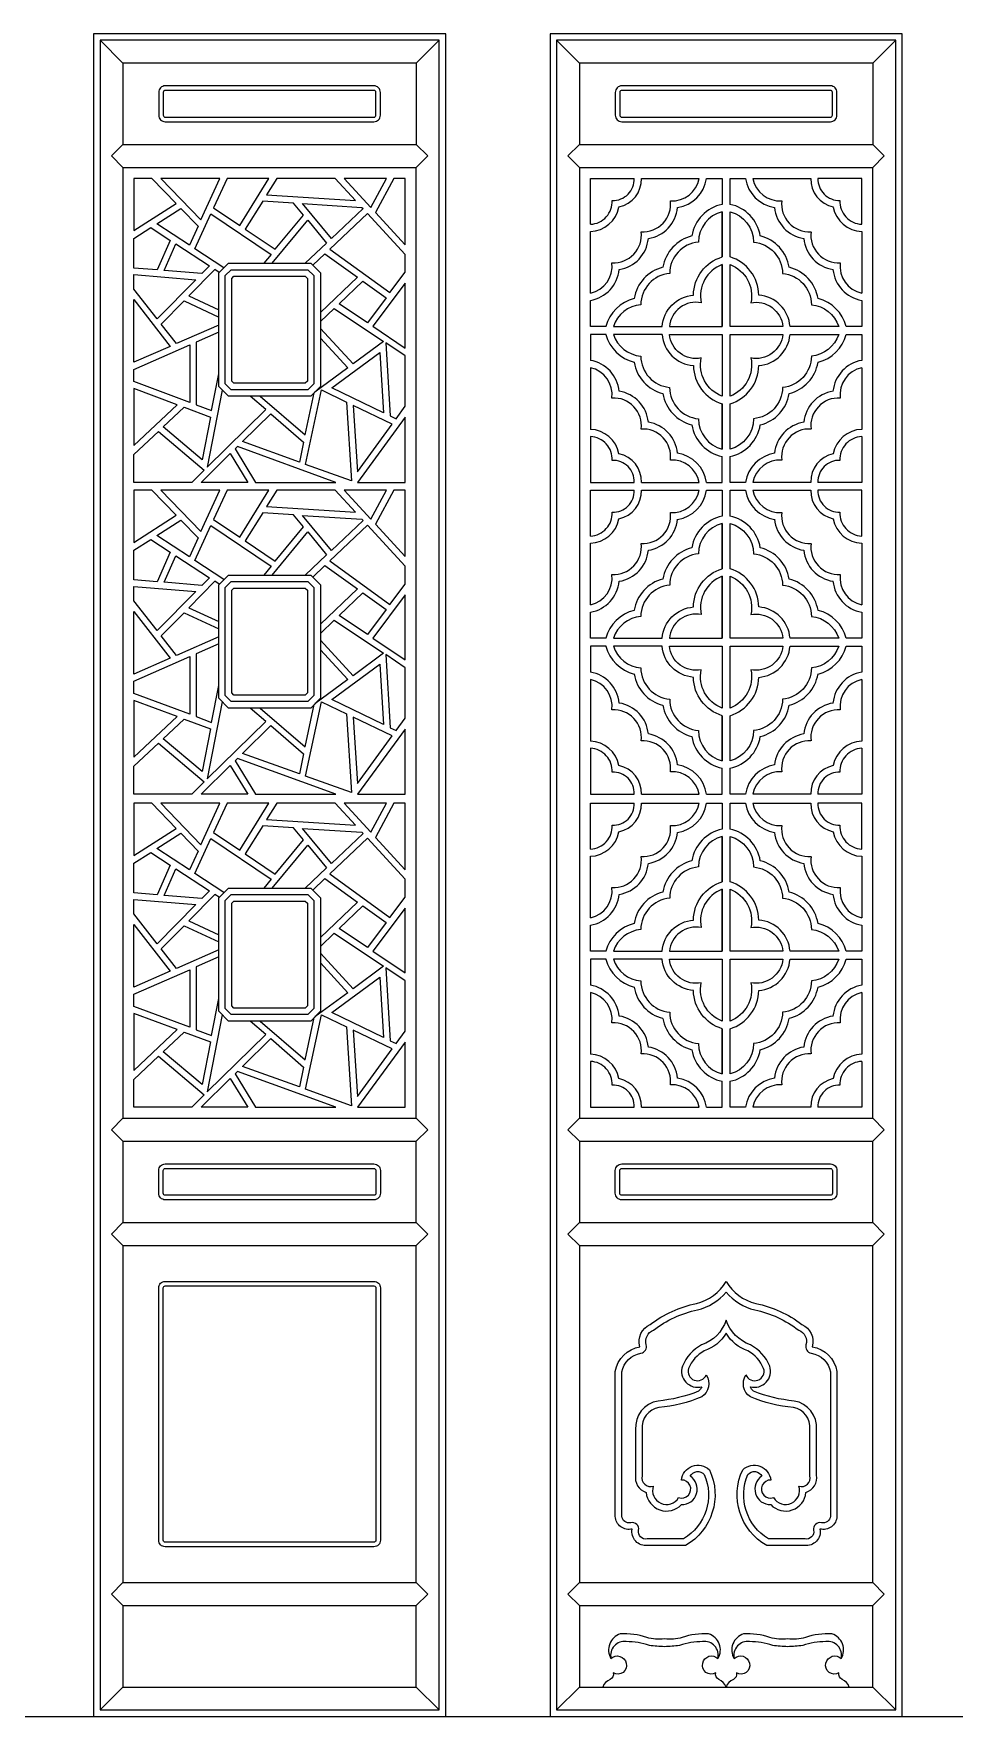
# Model space of a CAD drawing. Extents: x -66030 to 95157, y -13132 to 45879.
# Drawn here: x -48183 to -46771, y 31869 to 34449 of the extents above; entities that cross this region are included whole.
import ezdxf

# ---------------------------------------------------------------- set-up
doc = ezdxf.new("R2010")
doc.units = 0
doc.header["$LTSCALE"] = 100
doc.header["$MEASUREMENT"] = 0
for name, color, linetype in [('3', 11, 'CONTINUOUS'), ('4', 121, 'CONTINUOUS'), ('7', 105, 'CONTINUOUS')]:
    doc.layers.add(name, color=color, linetype=linetype)

msp = doc.modelspace()

# ---------------------------------------------------------------- linework, layer by layer
at = {"layer": '3'}
for p, q in [((-48081.3, 34438.9), (-48046.3, 34403.9)), ((-47596.3, 34403.9), (-47561.3, 34438.9)), ((-47381.3, 34438.9), (-47346.3, 34403.9)), ((-46896.3, 34403.9), (-46861.3, 34438.9)), ((-48046.3, 34278.9), (-48063.8, 34261.4)), ((-47596.3, 34278.9), (-47578.8, 34261.4)), ((-47346.3, 34278.9), (-47363.8, 34261.4)), ((-46896.3, 34278.9), (-46878.8, 34261.4)), ((-48063.8, 34261.4), (-48046.3, 34243.9)), ((-47596.3, 34243.9), (-47578.8, 34261.4)), ((-47363.8, 34261.4), (-47346.3, 34243.9)), ((-46896.3, 34243.9), (-46878.8, 34261.4)), ((-47964.5, 34188.4), (-48001.8, 34226.9)), ((-47987.9, 34226.9), (-47926.5, 34163.4)), ((-47926.5, 34163.4), (-47897.5, 34226.9)), ((-47886.5, 34226.9), (-47907.1, 34181.9)), ((-47866.9, 34154.9), (-47822.2, 34226.9)), ((-47810.4, 34226.9), (-47825.9, 34201.9)), ((-47689.5, 34193.1), (-47720.7, 34226.9)), ((-47707.1, 34226.9), (-47666, 34182.4)), ((-47666, 34182.4), (-47642, 34226.9)), ((-47630.6, 34226.9), (-47658.9, 34174.6)), ((-47127.3, 34226.9), (-47127.3, 34187.2)), ((-47115.3, 34187.2), (-47115.3, 34226.9)), ((-48029.3, 34146.9), (-47964.5, 34188.4)), ((-47825.9, 34201.9), (-47689.5, 34193.1)), ((-47127.3, 34191.9), (-47127.3, 34187.2)), ((-47115.3, 34187.2), (-47115.3, 34187.2)), ((-47907.1, 34181.9), (-47866.9, 34154.9)), ((-47671.2, 34173.2), (-47729, 34118.5)), ((-47613.3, 34110.4), (-47671.2, 34173.2)), ((-47658.9, 34174.6), (-47613.3, 34125.1)), ((-48029.3, 34135.1), (-48003.6, 34151.5)), ((-48003.6, 34151.5), (-47973.8, 34132)), ((-47973.8, 34132), (-47993.6, 34086.6)), ((-47729, 34118.5), (-47636.7, 34051.9)), ((-47993.6, 34086.6), (-48029.3, 34089.5)), ((-47636.7, 34051.9), (-47613.3, 34083)), ((-47127.3, 34095), (-47127.3, 33999.9)), ((-47127.3, 33999.9), (-47127.3, 34095)), ((-48029.3, 34079.5), (-47934.4, 34071.7)), ((-47993.6, 34011.6), (-48029.3, 34057.4)), ((-47934.4, 34071.7), (-47993.6, 34011.6)), ((-47714.7, 34034.8), (-47678.3, 34069.6)), ((-47678.3, 34069.6), (-47642.7, 34043.9)), ((-47613.3, 34066.3), (-47663, 34000.2)), ((-48029.3, 34041.1), (-47973.6, 33969.5)), ((-47671.3, 34005.7), (-47714.7, 34034.8)), ((-47642.7, 34043.9), (-47671.3, 34005.7)), ((-47743.3, 34007.4), (-47722.1, 34027.7)), ((-47722.1, 34027.7), (-47646.4, 33977)), ((-47693.2, 33942.5), (-47743.3, 33996.9)), ((-47663, 34000.2), (-47613.3, 33966.9)), ((-47305.4, 33999.9), (-47329.3, 33999.9)), ((-47305.4, 33987.9), (-47329.3, 33987.9)), ((-47219.3, 33987.9), (-47294, 33987.9)), ((-47208.3, 33999.9), (-47127.3, 33999.9)), ((-46913.3, 33999.9), (-46937.2, 33999.9)), ((-46937.2, 33987.9), (-46913.3, 33987.9)), ((-48029.3, 33934.1), (-47943.7, 33971.7)), ((-47973.6, 33969.5), (-48029.3, 33945)), ((-47943.7, 33971.7), (-47943.7, 33883.5)), ((-47725.9, 33906), (-47652.2, 33960.3)), ((-47646.4, 33977), (-47693.2, 33942.5)), ((-47652.2, 33960.3), (-47646.8, 33867.7)), ((-47643, 33974.8), (-47636.4, 33862.8)), ((-47613.3, 33954.8), (-47643, 33974.8)), ((-47943.7, 33883.5), (-48029.3, 33915.4)), ((-47962.9, 33879.9), (-48029.3, 33904.7)), ((-47646.8, 33867.7), (-47725.9, 33906)), ((-48029.3, 33817.4), (-47962.9, 33879.9)), ((-47633.4, 33850.2), (-47693.1, 33879)), ((-47693.1, 33879), (-47686.7, 33777.3)), ((-47627.4, 33858.4), (-47613.3, 33877.6)), ((-47127.3, 33811.9), (-47127.3, 33881.2)), ((-47127.3, 33881.2), (-47127.3, 33811.9)), ((-47686.7, 33777.3), (-47633.4, 33850.2)), ((-47613.3, 33860.7), (-47686.3, 33760.9)), ((-47636.4, 33862.8), (-47627.4, 33858.4)), ((-48029.3, 33803.6), (-47991.8, 33839)), ((-47991.8, 33839), (-47921.4, 33779.7)), ((-47127.3, 33760.9), (-47127.3, 33800.6)), ((-47127.3, 33795.9), (-47127.3, 33800.6)), ((-47115.3, 33760.9), (-47115.3, 33800.6)), ((-47921.4, 33779.7), (-47940.5, 33760.9)), ((-47940.5, 33760.9), (-48029.3, 33760.9)), ((-48001.8, 33748.9), (-48029.3, 33748.9)), ((-47964.5, 33710.4), (-48001.8, 33748.9)), ((-47987.9, 33748.9), (-47926.5, 33685.4)), ((-47897.5, 33748.9), (-47987.9, 33748.9)), ((-47926.5, 33685.4), (-47897.5, 33748.9)), ((-47886.5, 33748.9), (-47907.1, 33703.9)), ((-47822.2, 33748.9), (-47886.5, 33748.9)), ((-47866.9, 33676.9), (-47822.2, 33748.9)), ((-47810.4, 33748.9), (-47825.9, 33723.9)), ((-47720.7, 33748.9), (-47810.4, 33748.9)), ((-47689.5, 33715.1), (-47720.7, 33748.9)), ((-47707.1, 33748.9), (-47666, 33704.4)), ((-47642, 33748.9), (-47707.1, 33748.9)), ((-47686.3, 33760.9), (-47613.3, 33760.9)), ((-47666, 33704.4), (-47642, 33748.9)), ((-47630.6, 33748.9), (-47658.9, 33696.6)), ((-47613.3, 33748.9), (-47630.6, 33748.9)), ((-47329.3, 33760.9), (-47262.2, 33760.9)), ((-47329.3, 33748.9), (-47262.2, 33748.9)), ((-47251.2, 33760.9), (-47162.4, 33760.9)), ((-47251.2, 33748.9), (-47162.4, 33748.9)), ((-47151.2, 33760.9), (-47127.3, 33760.9)), ((-47151.2, 33748.9), (-47127.3, 33748.9)), ((-47127.3, 33748.9), (-47127.3, 33709.2)), ((-47091.4, 33760.9), (-47115.3, 33760.9)), ((-47115.3, 33709.2), (-47115.3, 33748.9)), ((-47115.3, 33748.9), (-47091.4, 33748.9)), ((-46991.5, 33760.9), (-47080.3, 33760.9)), ((-47080.3, 33748.9), (-46991.5, 33748.9)), ((-46913.3, 33760.9), (-46980.5, 33760.9)), ((-46913.3, 33748.9), (-46980.5, 33748.9)), ((-47825.9, 33723.9), (-47689.5, 33715.1)), ((-48029.3, 33668.9), (-47964.5, 33710.4)), ((-47907.1, 33703.9), (-47866.9, 33676.9)), ((-47671.2, 33695.2), (-47729, 33640.5)), ((-47613.3, 33632.4), (-47671.2, 33695.2)), ((-47658.9, 33696.6), (-47613.3, 33647.1)), ((-47127.3, 33713.9), (-47127.3, 33709.2)), ((-47115.3, 33709.2), (-47115.3, 33709.2)), ((-48029.3, 33657.1), (-48003.6, 33673.5)), ((-48003.6, 33673.5), (-47973.8, 33654)), ((-47973.8, 33654), (-47993.6, 33608.6)), ((-47729, 33640.5), (-47636.7, 33573.9)), ((-47993.6, 33608.6), (-48029.3, 33611.5)), ((-48029.3, 33601.5), (-47934.4, 33593.7)), ((-47934.4, 33593.7), (-47993.6, 33533.6)), ((-47636.7, 33573.9), (-47613.3, 33605)), ((-47127.3, 33617), (-47127.3, 33521.9)), ((-47127.3, 33521.9), (-47127.3, 33617)), ((-47993.6, 33533.6), (-48029.3, 33579.4)), ((-47613.3, 33588.3), (-47663, 33522.2)), ((-48029.3, 33563.1), (-47973.6, 33491.5)), ((-47663, 33522.2), (-47613.3, 33488.9)), ((-47305.4, 33521.9), (-47329.3, 33521.9)), ((-47208.3, 33521.9), (-47127.3, 33521.9)), ((-46913.3, 33521.9), (-46937.2, 33521.9)), ((-48029.3, 33456.1), (-47943.7, 33493.7)), ((-47973.6, 33491.5), (-48029.3, 33467)), ((-47943.7, 33493.7), (-47943.7, 33405.5)), ((-47613.3, 33476.8), (-47643, 33496.8)), ((-47643, 33496.8), (-47636.4, 33384.8)), ((-47305.4, 33509.9), (-47329.3, 33509.9)), ((-46937.2, 33509.9), (-46913.3, 33509.9)), ((-47943.7, 33405.5), (-48029.3, 33437.4)), ((-47962.9, 33401.9), (-48029.3, 33426.7)), ((-48029.3, 33339.4), (-47962.9, 33401.9)), ((-47693.1, 33401), (-47686.7, 33299.3)), ((-47633.4, 33372.2), (-47693.1, 33401)), ((-47627.4, 33380.4), (-47613.3, 33399.6)), ((-48029.3, 33325.6), (-47991.8, 33361)), ((-47991.8, 33361), (-47921.4, 33301.7)), ((-47686.7, 33299.3), (-47633.4, 33372.2)), ((-47613.3, 33382.7), (-47686.3, 33282.9)), ((-47636.4, 33384.8), (-47627.4, 33380.4)), ((-47127.3, 33282.9), (-47127.3, 33322.6)), ((-47127.3, 33317.9), (-47127.3, 33322.6)), ((-47115.3, 33282.9), (-47115.3, 33322.6)), ((-47940.5, 33282.9), (-48029.3, 33282.9)), ((-47921.4, 33301.7), (-47940.5, 33282.9)), ((-47686.3, 33282.9), (-47613.3, 33282.9)), ((-47329.3, 33282.9), (-47262.2, 33282.9)), ((-47251.2, 33282.9), (-47162.4, 33282.9)), ((-47151.2, 33282.9), (-47127.3, 33282.9)), ((-47091.4, 33282.9), (-47115.3, 33282.9)), ((-46991.5, 33282.9), (-47080.3, 33282.9)), ((-46913.3, 33282.9), (-46980.5, 33282.9)), ((-48001.8, 33268.9), (-48029.3, 33268.9)), ((-47964.5, 33230.4), (-48001.8, 33268.9)), ((-47987.9, 33268.9), (-47926.5, 33205.4)), ((-47897.5, 33268.9), (-47987.9, 33268.9)), ((-47926.5, 33205.4), (-47897.5, 33268.9)), ((-47886.5, 33268.9), (-47907.1, 33223.9)), ((-47822.2, 33268.9), (-47886.5, 33268.9)), ((-47866.9, 33196.9), (-47822.2, 33268.9)), ((-47810.4, 33268.9), (-47825.9, 33243.9)), ((-47720.7, 33268.9), (-47810.4, 33268.9)), ((-47689.5, 33235.1), (-47720.7, 33268.9)), ((-47707.1, 33268.9), (-47666, 33224.4)), ((-47642, 33268.9), (-47707.1, 33268.9)), ((-47666, 33224.4), (-47642, 33268.9)), ((-47630.6, 33268.9), (-47658.9, 33216.6)), ((-47613.3, 33268.9), (-47630.6, 33268.9)), ((-47329.3, 33268.9), (-47262.2, 33268.9)), ((-47251.2, 33268.9), (-47162.4, 33268.9)), ((-47151.2, 33268.9), (-47127.3, 33268.9)), ((-47127.3, 33268.9), (-47127.3, 33229.2)), ((-47115.3, 33268.9), (-47091.4, 33268.9)), ((-47115.3, 33229.2), (-47115.3, 33268.9)), ((-47080.3, 33268.9), (-46991.5, 33268.9)), ((-46913.3, 33268.9), (-46980.5, 33268.9)), ((-47825.9, 33243.9), (-47689.5, 33235.1)), ((-47127.3, 33233.9), (-47127.3, 33229.2)), ((-48029.3, 33188.9), (-47964.5, 33230.4)), ((-47907.1, 33223.9), (-47866.9, 33196.9)), ((-47671.2, 33215.2), (-47729, 33160.5)), ((-47613.3, 33152.4), (-47671.2, 33215.2)), ((-47658.9, 33216.6), (-47613.3, 33167.1)), ((-47115.3, 33229.2), (-47115.3, 33229.2)), ((-48029.3, 33177.1), (-48003.6, 33193.5)), ((-48003.6, 33193.5), (-47973.8, 33174)), ((-47973.8, 33174), (-47993.6, 33128.6)), ((-47729, 33160.5), (-47636.7, 33093.9)), ((-47993.6, 33128.6), (-48029.3, 33131.5)), ((-47127.3, 33137), (-47127.3, 33041.9)), ((-47127.3, 33041.9), (-47127.3, 33137)), ((-48029.3, 33121.5), (-47934.4, 33113.7)), ((-47934.4, 33113.7), (-47993.6, 33053.6)), ((-47613.3, 33108.3), (-47663, 33042.2)), ((-47636.7, 33093.9), (-47613.3, 33125)), ((-47993.6, 33053.6), (-48029.3, 33099.4)), ((-48029.3, 33083.1), (-47973.6, 33011.5)), ((-47663, 33042.2), (-47613.3, 33008.9)), ((-47305.4, 33041.9), (-47329.3, 33041.9)), ((-47305.4, 33029.9), (-47329.3, 33029.9)), ((-47208.3, 33041.9), (-47127.3, 33041.9)), ((-46913.3, 33041.9), (-46937.2, 33041.9)), ((-46937.2, 33029.9), (-46913.3, 33029.9)), ((-48029.3, 32976.1), (-47943.7, 33013.7)), ((-47973.6, 33011.5), (-48029.3, 32987)), ((-47943.7, 33013.7), (-47943.7, 32925.5)), ((-47643, 33016.8), (-47636.4, 32904.8)), ((-47613.3, 32996.8), (-47643, 33016.8)), ((-47943.7, 32925.5), (-48029.3, 32957.4)), ((-47962.9, 32921.9), (-48029.3, 32946.7)), ((-48029.3, 32859.4), (-47962.9, 32921.9)), ((-47766.2, 32830.5), (-47741.7, 32944.6)), ((-47741.7, 32944.6), (-47703.4, 32926)), ((-47703.4, 32926), (-47695.9, 32805.2)), ((-47613.3, 32902.7), (-47686.3, 32802.9)), ((-47636.4, 32904.8), (-47627.4, 32900.4)), ((-47627.4, 32900.4), (-47613.3, 32919.6)), ((-48029.3, 32845.6), (-47991.8, 32881)), ((-47991.8, 32881), (-47921.4, 32821.7)), ((-47926.2, 32802.9), (-47881.5, 32847)), ((-47881.5, 32847), (-47854.7, 32802.9)), ((-47870.7, 32857.7), (-47874.2, 32854.2)), ((-47874.2, 32854.2), (-47842.9, 32802.9)), ((-47719.5, 32802.9), (-47870.7, 32857.7)), ((-47921.4, 32821.7), (-47940.5, 32802.9)), ((-47695.9, 32805.2), (-47766.2, 32830.5)), ((-47127.3, 32837.9), (-47127.3, 32842.6)), ((-47127.3, 32802.9), (-47127.3, 32842.6)), ((-47115.3, 32802.9), (-47115.3, 32842.6)), ((-48063.8, 32768.4), (-48046.3, 32785.9)), ((-48046.3, 32750.9), (-48063.8, 32768.4)), ((-47596.3, 32785.9), (-47578.8, 32768.4)), ((-47596.3, 32750.9), (-47578.8, 32768.4)), ((-47363.8, 32768.4), (-47346.3, 32785.9)), ((-47346.3, 32750.9), (-47363.8, 32768.4)), ((-46896.3, 32785.9), (-46878.8, 32768.4)), ((-46896.3, 32750.9), (-46878.8, 32768.4)), ((-48063.8, 32608.4), (-48046.3, 32625.9)), ((-47596.3, 32625.9), (-47578.8, 32608.4)), ((-47363.8, 32608.4), (-47346.3, 32625.9)), ((-46896.3, 32625.9), (-46878.8, 32608.4)), ((-48046.3, 32590.9), (-48063.8, 32608.4)), ((-47596.3, 32590.9), (-47578.8, 32608.4)), ((-47346.3, 32590.9), (-47363.8, 32608.4)), ((-46896.3, 32590.9), (-46878.8, 32608.4)), ((-48063.8, 32056.4), (-48046.3, 32073.9)), ((-47596.3, 32073.9), (-47578.8, 32056.4)), ((-47363.8, 32056.4), (-47346.3, 32073.9)), ((-46896.3, 32073.9), (-46878.8, 32056.4)), ((-48046.3, 32038.9), (-48063.8, 32056.4)), ((-47596.3, 32038.9), (-47578.8, 32056.4)), ((-47346.3, 32038.9), (-47363.8, 32056.4)), ((-46896.3, 32038.9), (-46878.8, 32056.4)), ((-48081.3, 31878.9), (-48046.3, 31913.9)), ((-47596.3, 31913.9), (-47561.3, 31878.9)), ((-47381.3, 31878.9), (-47346.3, 31913.9)), ((-46896.3, 31913.9), (-46861.3, 31878.9))]:
    msp.add_line(p, q, dxfattribs=at)
at = {"layer": '3', "color": 2}
msp.add_line((-66009.4, 31868.9), (90873, 31868.9), dxfattribs=at)
at = {"layer": '3'}
for points in [[(-48081.3, 31878.9), (-47561.3, 31878.9), (-47561.3, 34438.9), (-48081.3, 34438.9)], [(-47381.3, 31878.9), (-46861.3, 31878.9), (-46861.3, 34438.9), (-47381.3, 34438.9)], [(-47858.6, 34149.3), (-47812.5, 34118.3), (-47769.3, 34170.7), (-47784.6, 34189.2), (-47831.9, 34192.3)], [(-47678, 34180.6), (-47726.5, 34134.7), (-47770.8, 34188.3), (-47679.7, 34182.4)], [(-47965.3, 34126.5), (-47913.6, 34092.8), (-47925.3, 34081), (-47983.1, 34085.7)], [(-47899.3, 34082), (-47884.4, 34096.9), (-47758.3, 34096.9), (-47743.3, 34082), (-47743.3, 33907.9), (-47758.3, 33892.9), (-47884.4, 33892.9), (-47899.3, 33907.9)], [(-47889.3, 34077.9), (-47880.3, 34086.9), (-47762.4, 34086.9), (-47753.3, 34077.9), (-47753.3, 33912), (-47762.4, 33902.9), (-47880.3, 33902.9), (-47889.3, 33912)], [(-47879.3, 34073.7), (-47876.1, 34076.9), (-47766.5, 34076.9), (-47763.3, 34073.7), (-47763.3, 33916.1), (-47766.5, 33912.9), (-47876.1, 33912.9), (-47879.3, 33916.1)], [(-47741.7, 33902.6), (-47703.4, 33884), (-47695.9, 33763.2), (-47766.2, 33788.5)], [(-47984.5, 33845.9), (-47952.5, 33876), (-47912.1, 33861), (-47924.8, 33795.6)], [(-47862.8, 33823.4), (-47819.6, 33866), (-47769.1, 33822.5), (-47775.6, 33792)], [(-47881.5, 33805), (-47854.7, 33760.9), (-47926.2, 33760.9)], [(-47842.9, 33760.9), (-47719.5, 33760.9), (-47870.7, 33815.7), (-47874.2, 33812.2)], [(-47858.6, 33671.3), (-47812.5, 33640.3), (-47769.3, 33692.7), (-47784.6, 33711.2), (-47831.9, 33714.3)], [(-47678, 33702.6), (-47726.5, 33656.7), (-47770.8, 33710.3), (-47679.7, 33704.4)], [(-47965.3, 33648.5), (-47913.6, 33614.8), (-47925.3, 33603), (-47983.1, 33607.7)], [(-47899.3, 33604), (-47884.4, 33618.9), (-47758.3, 33618.9), (-47743.3, 33604), (-47743.3, 33429.9), (-47758.3, 33414.9), (-47884.4, 33414.9), (-47899.3, 33429.9)], [(-47889.3, 33599.9), (-47880.3, 33608.9), (-47762.4, 33608.9), (-47753.3, 33599.9), (-47753.3, 33434), (-47762.4, 33424.9), (-47880.3, 33424.9), (-47889.3, 33434)], [(-47879.3, 33595.7), (-47876.1, 33598.9), (-47766.5, 33598.9), (-47763.3, 33595.7), (-47763.3, 33438.1), (-47766.5, 33434.9), (-47876.1, 33434.9), (-47879.3, 33438.1)], [(-47714.7, 33556.8), (-47678.3, 33591.6), (-47642.7, 33565.9), (-47671.3, 33527.7)], [(-47652.2, 33482.3), (-47646.8, 33389.7), (-47725.9, 33428)], [(-47741.7, 33424.6), (-47703.4, 33406), (-47695.9, 33285.2), (-47766.2, 33310.5)], [(-47984.5, 33367.9), (-47952.5, 33398), (-47912.1, 33383), (-47924.8, 33317.6)], [(-47862.8, 33345.4), (-47819.6, 33388), (-47769.1, 33344.5), (-47775.6, 33314)], [(-47842.9, 33282.9), (-47719.5, 33282.9), (-47870.7, 33337.7), (-47874.2, 33334.2)], [(-47881.5, 33327), (-47854.7, 33282.9), (-47926.2, 33282.9)], [(-47858.6, 33191.3), (-47812.5, 33160.3), (-47769.3, 33212.7), (-47784.6, 33231.2), (-47831.9, 33234.3)], [(-47678, 33222.6), (-47726.5, 33176.7), (-47770.8, 33230.3), (-47679.7, 33224.4)], [(-47965.3, 33168.5), (-47913.6, 33134.8), (-47925.3, 33123), (-47983.1, 33127.7)], [(-47899.3, 33124), (-47884.4, 33138.9), (-47758.3, 33138.9), (-47743.3, 33124), (-47743.3, 32949.9), (-47758.3, 32934.9), (-47884.4, 32934.9), (-47899.3, 32949.9)], [(-47889.3, 33119.9), (-47880.3, 33128.9), (-47762.4, 33128.9), (-47753.3, 33119.9), (-47753.3, 32954), (-47762.4, 32944.9), (-47880.3, 32944.9), (-47889.3, 32954)], [(-47879.3, 33115.7), (-47876.1, 33118.9), (-47766.5, 33118.9), (-47763.3, 33115.7), (-47763.3, 32958.1), (-47766.5, 32954.9), (-47876.1, 32954.9), (-47879.3, 32958.1)], [(-47714.7, 33076.8), (-47678.3, 33111.6), (-47642.7, 33085.9), (-47671.3, 33047.7)], [(-47652.2, 33002.3), (-47646.8, 32909.7), (-47725.9, 32948)], [(-47633.4, 32892.2), (-47693.1, 32921), (-47686.7, 32819.3)], [(-47984.5, 32887.9), (-47952.5, 32918), (-47912.1, 32903), (-47924.8, 32837.6)], [(-47862.8, 32865.4), (-47819.6, 32908), (-47769.1, 32864.5), (-47775.6, 32834)]]:
    msp.add_lwpolyline(points, close=True, dxfattribs=at)
for points in [[(-47981.3, 34313.9), (-47661.3, 34313.9, 0.414214), (-47651.3, 34323.9), (-47651.3, 34358.9, 0.414214), (-47661.3, 34368.9), (-47981.3, 34368.9, 0.414214), (-47991.3, 34358.9), (-47991.3, 34323.9, 0.414214)], [(-47281.3, 34313.9), (-46961.3, 34313.9, 0.414214), (-46951.3, 34323.9), (-46951.3, 34358.9, 0.414214), (-46961.3, 34368.9), (-47281.3, 34368.9, 0.414214), (-47291.3, 34358.9), (-47291.3, 34323.9, 0.414214)], [(-47981.3, 34320.9), (-47661.3, 34320.9, 0.414214), (-47658.3, 34323.9), (-47658.3, 34358.9, 0.414214), (-47661.3, 34361.9), (-47981.3, 34361.9, 0.414214), (-47984.3, 34358.9), (-47984.3, 34323.9, 0.414214)], [(-47281.3, 34320.9), (-46961.3, 34320.9, 0.414214), (-46958.3, 34323.9), (-46958.3, 34358.9, 0.414214), (-46961.3, 34361.9), (-47281.3, 34361.9, 0.414214), (-47284.3, 34358.9), (-47284.3, 34323.9, 0.414214)], [(-47115.3, 34175.9, -0.339591), (-47079.1, 34129.3, -0.38701), (-47034.8, 34081.3, -0.387704), (-46990.6, 34033.3, -0.301337), (-46948.7, 33999.9), (-47023.3, 33999.9, 0.371509), (-47071.2, 34047.9, 0.326117), (-47115.3, 34106.6), (-47115.3, 34175.9)], [(-47115.3, 34095, -0.371197), (-47083.4, 34036.2, -0.447122), (-47034.4, 33999.9), (-47115.3, 33999.9)], [(-47127.3, 33892.9, -0.371197), (-47159.3, 33951.7, -0.447122), (-47208.3, 33987.9), (-47127.3, 33987.9)], [(-46948.7, 33987.9, -0.301337), (-46990.6, 33954.5, -0.387704), (-47034.8, 33906.5, -0.38701), (-47079.1, 33858.5, -0.339591), (-47115.3, 33811.9), (-47115.3, 33881.2, 0.326117), (-47071.2, 33940, 0.371509), (-47023.3, 33987.9)], [(-47115.3, 33987.9), (-47034.4, 33987.9, -0.447122), (-47083.4, 33951.7, -0.371197), (-47115.3, 33892.9)], [(-47115.3, 33697.9, -0.339591), (-47079.1, 33651.3, -0.38701), (-47034.8, 33603.3, -0.387704), (-46990.6, 33555.3, -0.301337), (-46948.7, 33521.9), (-47023.3, 33521.9, 0.371509), (-47071.2, 33569.9, 0.326117), (-47115.3, 33628.6), (-47115.3, 33697.9)], [(-47115.3, 33617, -0.371197), (-47083.4, 33558.2, -0.447122), (-47034.4, 33521.9), (-47115.3, 33521.9)], [(-47127.3, 33414.9, -0.371197), (-47159.3, 33473.7, -0.447122), (-47208.3, 33509.9), (-47127.3, 33509.9)], [(-46948.7, 33509.9, -0.301337), (-46990.6, 33476.5, -0.387704), (-47034.8, 33428.5, -0.38701), (-47079.1, 33380.5, -0.339591), (-47115.3, 33333.9), (-47115.3, 33403.2, 0.326117), (-47071.2, 33462, 0.371509), (-47023.3, 33509.9)], [(-47115.3, 33509.9), (-47034.4, 33509.9, -0.447122), (-47083.4, 33473.7, -0.371197), (-47115.3, 33414.9)], [(-47115.3, 33217.9, -0.339591), (-47079.1, 33171.3, -0.38701), (-47034.8, 33123.3, -0.387704), (-46990.6, 33075.3, -0.301337), (-46948.7, 33041.9), (-47023.3, 33041.9, 0.371509), (-47071.2, 33089.9, 0.326117), (-47115.3, 33148.6), (-47115.3, 33217.9)], [(-47115.3, 33137, -0.371197), (-47083.4, 33078.2, -0.447122), (-47034.4, 33041.9), (-47115.3, 33041.9)], [(-47127.3, 32934.9, -0.371197), (-47159.3, 32993.7, -0.447122), (-47208.3, 33029.9), (-47127.3, 33029.9)], [(-46948.7, 33029.9, -0.301337), (-46990.6, 32996.5, -0.387704), (-47034.8, 32948.5, -0.38701), (-47079.1, 32900.5, -0.339591), (-47115.3, 32853.9), (-47115.3, 32923.2, 0.326117), (-47071.2, 32982, 0.371509), (-47023.3, 33029.9)], [(-47115.3, 33029.9), (-47034.4, 33029.9, -0.447122), (-47083.4, 32993.7, -0.371197), (-47115.3, 32934.9)], [(-47981.3, 32715.9), (-47661.3, 32715.9, -0.414214), (-47651.3, 32705.9), (-47651.3, 32670.9, -0.414214), (-47661.3, 32660.9), (-47981.3, 32660.9, -0.414214), (-47991.3, 32670.9), (-47991.3, 32705.9, -0.414214)], [(-47281.3, 32715.9), (-46961.3, 32715.9, -0.414214), (-46951.3, 32705.9), (-46951.3, 32670.9, -0.414214), (-46961.3, 32660.9), (-47281.3, 32660.9, -0.414214), (-47291.3, 32670.9), (-47291.3, 32705.9, -0.414214)], [(-47981.3, 32708.9), (-47661.3, 32708.9, -0.414214), (-47658.3, 32705.9), (-47658.3, 32670.9, -0.414214), (-47661.3, 32667.9), (-47981.3, 32667.9, -0.414214), (-47984.3, 32670.9), (-47984.3, 32705.9, -0.414214)], [(-47281.3, 32708.9), (-46961.3, 32708.9, -0.414214), (-46958.3, 32705.9), (-46958.3, 32670.9, -0.414214), (-46961.3, 32667.9), (-47281.3, 32667.9, -0.414214), (-47284.3, 32670.9), (-47284.3, 32705.9, -0.414214)], [(-47981.3, 32535.9), (-47661.3, 32535.9, -0.414214), (-47651.3, 32525.9), (-47651.3, 32138.9, -0.414214), (-47661.3, 32128.9), (-47981.3, 32128.9, -0.414214), (-47991.3, 32138.9), (-47991.3, 32525.9, -0.414214)], [(-47121.3, 32456.3, -0.179141), (-47154.8, 32429.3, 0.16856), (-47178.9, 32402.4, 0.959273), (-47151.8, 32392.4, -0.409967), (-47158.6, 32358.6, -0.072957), (-47224.4, 32342.5, 0.394307), (-47250, 32309), (-47250, 32237.8, 0.596886), (-47232.9, 32222, 0.904518), (-47194.1, 32204.3, 1.211205), (-47189.9, 32231.3, -0.613581), (-47146.9, 32247, -0.392864), (-47183.6, 32130.9), (-47241.7, 32130.9, -0.511029), (-47265.3, 32156.1, -0.467386), (-47291.3, 32175.4), (-47291.3, 32397.9, -0.318354), (-47253.4, 32435.7, -0.375753), (-47237.5, 32469.8, -0.113521), (-47166.9, 32502, 0.202972), (-47121.3, 32535.9, 0.202972), (-47075.8, 32502, -0.113521), (-47005.1, 32469.8, -0.375753), (-46989.2, 32435.7, -0.318354), (-46951.3, 32397.9), (-46951.3, 32175.4, -0.467386), (-46977.4, 32156.1, -0.511029), (-47001, 32130.9), (-47059.1, 32130.9, -0.392864), (-47095.7, 32247, -0.613581), (-47052.8, 32231.3, 1.211205), (-47048.6, 32204.3, 0.904518), (-47009.8, 32222, 0.596886), (-46992.7, 32237.8), (-46992.7, 32309, 0.394307), (-47018.2, 32342.5, -0.072957), (-47084, 32358.6, -0.409967), (-47090.9, 32392.4, 0.959273), (-47063.8, 32402.4, 0.16856), (-47087.9, 32429.3, -0.179141)], [(-47981.3, 32528.9), (-47661.3, 32528.9, -0.414214), (-47658.3, 32525.9), (-47658.3, 32138.9, -0.414214), (-47661.3, 32135.9), (-47981.3, 32135.9, -0.414214), (-47984.3, 32138.9), (-47984.3, 32525.9, -0.414214)], [(-47121.3, 32476.4, -0.23198), (-47158.8, 32438.5, 0.173965), (-47188.2, 32405.9, 0.604512), (-47158.5, 32374.4, -0.150082), (-47163.5, 32367.5, -0.072032), (-47225.7, 32352.4, 0.393312), (-47260, 32308.5), (-47260, 32238.9, 0.383973), (-47243.9, 32212.3, 0.645558), (-47189.8, 32193.5, 0.753591), (-47176.4, 32237.4, -0.515173), (-47154.8, 32239.9, -0.374912), (-47186.4, 32140.9), (-47242.4, 32140.9, -0.526048), (-47255.5, 32154.2, 0.545844), (-47267.6, 32165.8, -0.460744), (-47281.3, 32175.7), (-47281.3, 32397, -0.312309), (-47251.8, 32425.8, 0.447823), (-47243.8, 32438.5, -0.390224), (-47232.6, 32461, -0.115442), (-47165.1, 32492.1, 0.157408), (-47121.3, 32519.2, 0.157408), (-47077.5, 32492.1, -0.115442), (-47010, 32461, -0.390224), (-46998.8, 32438.5, 0.447823), (-46990.9, 32425.8, -0.312309), (-46961.3, 32397), (-46961.3, 32175.7, -0.460744), (-46975, 32165.8, 0.545844), (-46987.2, 32154.2, -0.526048), (-47000.3, 32140.9), (-47056.2, 32140.9, -0.374912), (-47087.8, 32239.9, -0.515173), (-47066.3, 32237.4, 0.753591), (-47052.9, 32193.5, 0.645558), (-46998.8, 32212.3, 0.383973), (-46982.7, 32238.9), (-46982.7, 32308.5, 0.393312), (-47017, 32352.4, -0.072032), (-47079.2, 32367.5, -0.150082), (-47084.1, 32374.4, 0.604512), (-47054.4, 32405.9, 0.173965), (-47083.9, 32438.5, -0.23198)]]:
    msp.add_lwpolyline(points, format="xyb", close=True, dxfattribs=at)
for points in [[(-47931, 34153.7), (-47944.2, 34124.7), (-47994.4, 34157.4), (-47957.4, 34181), (-47930.5, 34153.2)], [(-47891.2, 34090.1), (-47935.7, 34119.1), (-47911.3, 34172.7), (-47818.9, 34110.5), (-47830.1, 34096.9)], [(-47817.1, 34096.9), (-47762.8, 34162.9), (-47733.8, 34127.8), (-47766.5, 34096.9)], [(-47755.2, 34093.8), (-47736.4, 34111.5), (-47686.5, 34075.5), (-47743.3, 34021.3)], [(-47898.4, 34082.9), (-47905.1, 34087.2), (-47945, 34046.7), (-47899.3, 34025.4)], [(-47899.3, 34002.2), (-47964.1, 33973.7), (-47987.5, 34003.6), (-47952.5, 34039.1), (-47899.3, 34014.3)], [(-47899.3, 33991.3), (-47933.7, 33976.1), (-47933.7, 33879.7), (-47910.2, 33871), (-47899.3, 33927.4)], [(-47743.3, 33982.1), (-47701.3, 33936.5), (-47751.9, 33899.3)], [(-47893.9, 33902.5), (-47916.8, 33784.3), (-47827.2, 33872.5), (-47850.9, 33892.9)], [(-47835.6, 33892.9), (-47766.7, 33833.6), (-47752.8, 33898.4)], [(-47931, 33675.7), (-47944.2, 33646.7), (-47994.4, 33679.4), (-47957.4, 33703), (-47930.5, 33675.2)], [(-47891.2, 33612.1), (-47935.7, 33641.1), (-47911.3, 33694.7), (-47818.9, 33632.5), (-47830.1, 33618.9)], [(-47817.1, 33618.9), (-47762.8, 33684.9), (-47733.8, 33649.8), (-47766.5, 33618.9)], [(-47755.2, 33615.8), (-47736.4, 33633.5), (-47686.5, 33597.5), (-47743.3, 33543.3)], [(-47898.4, 33604.9), (-47905.1, 33609.2), (-47945, 33568.7), (-47899.3, 33547.4)], [(-47899.3, 33524.2), (-47964.1, 33495.7), (-47987.5, 33525.6), (-47952.5, 33561.1), (-47899.3, 33536.3)], [(-47743.3, 33529.4), (-47722.1, 33549.7), (-47646.4, 33499), (-47693.2, 33464.5), (-47743.3, 33518.9)], [(-47899.3, 33513.3), (-47933.7, 33498.1), (-47933.7, 33401.7), (-47910.2, 33393), (-47899.3, 33449.4)], [(-47743.3, 33504.1), (-47701.3, 33458.5), (-47751.9, 33421.3)], [(-47893.9, 33424.5), (-47916.8, 33306.3), (-47827.2, 33394.5), (-47850.9, 33414.9)], [(-47835.6, 33414.9), (-47766.7, 33355.6), (-47752.8, 33420.4)], [(-47931, 33195.7), (-47944.2, 33166.7), (-47994.4, 33199.4), (-47957.4, 33223), (-47930.5, 33195.2)], [(-47891.2, 33132.1), (-47935.7, 33161.1), (-47911.3, 33214.7), (-47818.9, 33152.5), (-47830.1, 33138.9)], [(-47817.1, 33138.9), (-47762.8, 33204.9), (-47733.8, 33169.8), (-47766.5, 33138.9)], [(-47755.2, 33135.8), (-47736.4, 33153.5), (-47686.5, 33117.5), (-47743.3, 33063.3)], [(-47898.4, 33124.9), (-47905.1, 33129.2), (-47945, 33088.7), (-47899.3, 33067.4)], [(-47899.3, 33044.2), (-47964.1, 33015.7), (-47987.5, 33045.6), (-47952.5, 33081.1), (-47899.3, 33056.3)], [(-47743.3, 33049.4), (-47722.1, 33069.7), (-47646.4, 33019), (-47693.2, 32984.5), (-47743.3, 33038.9)], [(-47899.3, 33033.3), (-47933.7, 33018.1), (-47933.7, 32921.7), (-47910.2, 32913), (-47899.3, 32969.4)], [(-47743.3, 33024.1), (-47701.3, 32978.5), (-47751.9, 32941.3)], [(-47893.9, 32944.5), (-47916.8, 32826.3), (-47827.2, 32914.5), (-47850.9, 32934.9)], [(-47835.6, 32934.9), (-47766.7, 32875.6), (-47752.8, 32940.4)]]:
    msp.add_lwpolyline(points, dxfattribs=at)
for points in [[(-47127.3, 34175.9), (-47127.3, 34106.6), (-47127.3, 34175.9, 0.339591), (-47163.6, 34129.3, 0.38701), (-47207.8, 34081.3, 0.387704), (-47252.1, 34033.3, 0.301337), (-47294, 33999.9), (-47219.3, 33999.9, -0.371509), (-47171.4, 34047.9, -0.326117), (-47127.3, 34106.6)], [(-47127.3, 34095, 0.371197), (-47159.3, 34036.2, 0.447122), (-47208.3, 33999.9, 0.447122)], [(-47127.3, 33697.9), (-47127.3, 33628.6), (-47127.3, 33697.9, 0.339591), (-47163.6, 33651.3, 0.38701), (-47207.8, 33603.3, 0.387704), (-47252.1, 33555.3, 0.301337), (-47294, 33521.9), (-47219.3, 33521.9, -0.371509), (-47171.4, 33569.9, -0.326117), (-47127.3, 33628.6)], [(-47127.3, 33617, 0.371197), (-47159.3, 33558.2, 0.447122), (-47208.3, 33521.9, 0.447122)], [(-47127.3, 33403.2), (-47127.3, 33333.9), (-47127.3, 33403.2, -0.326117), (-47171.4, 33462, -0.371509), (-47219.3, 33509.9), (-47294, 33509.9, 0.301337), (-47252.1, 33476.5, 0.387704), (-47207.8, 33428.5, 0.38701), (-47163.6, 33380.5, 0.339591), (-47127.3, 33333.9)], [(-47127.3, 33217.9), (-47127.3, 33148.6), (-47127.3, 33217.9, 0.339591), (-47163.6, 33171.3, 0.38701), (-47207.8, 33123.3, 0.387704), (-47252.1, 33075.3, 0.301337), (-47294, 33041.9), (-47219.3, 33041.9, -0.371509), (-47171.4, 33089.9, -0.326117), (-47127.3, 33148.6)], [(-47127.3, 33137, 0.371197), (-47159.3, 33078.2, 0.447122), (-47208.3, 33041.9, 0.447122)], [(-47127.3, 32923.2), (-47127.3, 32853.9), (-47127.3, 32923.2, -0.326117), (-47171.4, 32982, -0.371509), (-47219.3, 33029.9), (-47294, 33029.9, 0.301337), (-47252.1, 32996.5, 0.387704), (-47207.8, 32948.5, 0.38701), (-47163.6, 32900.5, 0.339591), (-47127.3, 32853.9)], [(-47121.3, 31913.9, 0.230985), (-47132.5, 31925.4, -0.325912), (-47137.3, 31935.5, -0.675637), (-47157.2, 31950.6, -0.580804), (-47133.8, 31957.7, 0.485922), (-47148.1, 31995.3, 0.092604), (-47188.7, 31990, -0.124244), (-47215.8, 31988, -0.124244), (-47242.9, 31990, 0.092604), (-47283.6, 31995.3, 0.485922), (-47297.8, 31957.7, -0.580804), (-47274.5, 31950.6, -0.675637), (-47294.3, 31935.5, -0.325912), (-47299.1, 31925.4, 0.230985), (-47310.3, 31913.9)], [(-46932.4, 31913.9, 0.230985), (-46943.5, 31925.4, -0.325912), (-46948.4, 31935.5, -0.675637), (-46968.2, 31950.6, -0.580804), (-46944.8, 31957.7, 0.485922), (-46959.1, 31995.3, 0.092604), (-46999.7, 31990, -0.124244), (-47026.8, 31988, -0.124244), (-47054, 31990, 0.092604), (-47094.6, 31995.3, 0.485922), (-47108.9, 31957.7, -0.580804), (-47085.5, 31950.6, -0.675637), (-47105.3, 31935.5, -0.325912), (-47110.2, 31925.4, 0.230985), (-47121.3, 31913.9)], [(-47133.8, 31957.7, 0.526125), (-47157.3, 31983.5, 0.078007), (-47192.7, 31977.6, -0.016245), (-47215.8, 31975.6, -0.016245), (-47238.9, 31977.6, 0.078007), (-47274.3, 31983.5, 0.526125), (-47297.8, 31957.7)], [(-46944.8, 31957.7, 0.526125), (-46968.4, 31983.5, 0.078007), (-47003.8, 31977.6, -0.016245), (-47026.8, 31975.6, -0.016245), (-47049.9, 31977.6, 0.078007), (-47085.3, 31983.5, 0.526125), (-47108.9, 31957.7)]]:
    msp.add_lwpolyline(points, format="xyb", dxfattribs=at)
for centre, radius, start, end in [((-47294.7, 34225.8), 32.6, 267.8323, 1.9736), ((-47294.7, 34225.8), 43.6, 281.9704, 1.4753), ((-47204.1, 34235), 42.5, 266.479, 348.9934), ((-47204.1, 34235), 53.5, 279.0658, 351.2768), ((-47038.6, 34235), 53.5, 188.7232, 260.9342), ((-47038.6, 34235), 42.5, 191.0066, 273.521), ((-46947.9, 34225.8), 43.6, 178.5247, 258.0296), ((-46947.9, 34225.8), 32.6, 178.0264, 272.1677), ((-47330.8, 34191.5), 34.9, 272.4313, 2.7944), ((-47248.9, 34187.6), 42.5, 266.4599, 6.8654), ((-47115.1, 34129), 59.5, 101.8651, 170.6049), ((-47127.6, 34129), 59.5, 9.3951, 78.1349), ((-46993.8, 34187.6), 42.5, 173.1346, 273.5401), ((-46911.9, 34191.5), 34.9, 177.2056, 267.5687), ((-47330.8, 34191.5), 45.9, 271.8484, 349.488), ((-47248.9, 34187.6), 53.5, 279.0658, 354.2785), ((-46993.8, 34187.6), 53.5, 185.7215, 260.9342), ((-46911.9, 34191.5), 45.9, 190.512, 268.1516), ((-47293.6, 34140), 42.4, 266.381, 6.9633), ((-47293.6, 34140), 53.4, 279.0062, 354.3381), ((-47159.4, 34081), 59.5, 104.0508, 170.6007), ((-47083.3, 34081), 59.5, 9.3993, 75.9492), ((-46949, 34140), 53.4, 185.6619, 260.9938), ((-46949, 34140), 42.4, 173.0367, 273.619), ((-47338.5, 34092.6), 42.5, 282.4436, 6.8844), ((-47338.5, 34092.6), 53.5, 279.8557, 354.2785), ((-47203.7, 34033.1), 59.4, 104.0009, 170.6547), ((-47039, 34033.1), 59.4, 9.3453, 75.9991), ((-46904.2, 34092.6), 53.5, 185.7215, 260.1443), ((-46904.2, 34092.6), 42.5, 173.1156, 257.5564), ((-47247.9, 33985), 59.5, 104.0549, 165.4825), ((-46994.8, 33985), 59.5, 14.5175, 75.9451), ((-47247.9, 34002.8), 59.5, 194.5175, 255.9451), ((-47247.9, 34002.8), 48.5, 197.911, 264.9889), ((-47167.6, 33991.7), 51.9, 184.2179, 265.7397), ((-46994.8, 34002.8), 59.5, 284.0549, 345.4825), ((-47203.7, 33954.8), 48.4, 180.2892, 265.0552), ((-47338.5, 33895.3), 53.5, 5.7215, 80.1443), ((-47338.5, 33895.3), 42.5, 353.1156, 77.5564), ((-47203.7, 33954.8), 59.4, 189.3453, 255.9991), ((-47109.1, 33940.8), 62.3, 180.7705, 253.0186), ((-47039, 33954.8), 59.4, 284.0009, 350.6547), ((-46904.2, 33895.3), 53.5, 99.8557, 174.2785), ((-46904.2, 33895.3), 42.5, 102.4436, 186.8844), ((-47159.4, 33906.8), 48.5, 180.3554, 264.9832), ((-47293.6, 33847.9), 42.4, 353.0367, 93.619), ((-47293.6, 33847.9), 53.4, 5.6619, 80.9938), ((-47159.4, 33906.8), 59.5, 189.3993, 255.9492), ((-47083.3, 33906.8), 59.5, 284.0508, 350.6007), ((-46949, 33847.9), 53.4, 99.0062, 174.3381), ((-46949, 33847.9), 42.4, 86.381, 186.9633), ((-47248.9, 33800.3), 53.5, 5.7215, 80.9342), ((-47115.1, 33858.8), 48.5, 180.3612, 255.3893), ((-46993.8, 33800.3), 53.5, 99.0658, 174.2785), ((-47330.8, 33796.3), 45.9, 10.512, 88.1516), ((-47330.8, 33796.3), 34.9, 357.2056, 87.5687), ((-47248.9, 33800.3), 42.5, 353.1346, 93.5401), ((-47115.1, 33858.8), 59.5, 189.3951, 258.1349), ((-47127.6, 33858.8), 59.5, 281.8651, 350.6049), ((-46993.8, 33800.3), 42.5, 86.4599, 186.8654), ((-46911.9, 33796.3), 45.9, 91.8484, 169.488), ((-46911.9, 33796.3), 34.9, 92.4313, 182.7944), ((-47294.7, 33762.1), 43.6, 358.5247, 78.0296), ((-47204.1, 33752.8), 53.5, 8.7232, 80.9342), ((-47038.6, 33752.8), 53.5, 99.0658, 171.2768), ((-46947.9, 33762.1), 43.6, 101.9704, 181.4753), ((-47294.7, 33762.1), 32.6, 358.0264, 92.1677), ((-47204.1, 33752.8), 42.5, 11.0066, 93.521), ((-47038.6, 33752.8), 42.5, 86.479, 168.9934), ((-46947.9, 33762.1), 32.6, 87.8323, 181.9736), ((-47294.7, 33747.8), 32.6, 267.8323, 1.9736), ((-47294.7, 33747.8), 43.6, 281.9704, 1.4753), ((-47204.1, 33757), 42.5, 266.479, 348.9934), ((-47204.1, 33757), 53.5, 279.0658, 351.2768), ((-47038.6, 33757), 53.5, 188.7232, 260.9342), ((-47038.6, 33757), 42.5, 191.0066, 273.521), ((-46947.9, 33747.8), 43.6, 178.5247, 258.0296), ((-46947.9, 33747.8), 32.6, 178.0264, 272.1677), ((-47330.8, 33713.5), 34.9, 272.4313, 2.7944), ((-47330.8, 33713.5), 45.9, 271.8484, 349.488), ((-47248.9, 33709.6), 42.5, 266.4599, 6.8654), ((-47248.9, 33709.6), 53.5, 279.0658, 354.2785), ((-47115.1, 33651), 59.5, 101.8651, 170.6049), ((-47127.6, 33651), 59.5, 9.3951, 78.1349), ((-46993.8, 33709.6), 53.5, 185.7215, 260.9342), ((-46993.8, 33709.6), 42.5, 173.1346, 273.5401), ((-46911.9, 33713.5), 45.9, 190.512, 268.1516), ((-46911.9, 33713.5), 34.9, 177.2056, 267.5687), ((-47293.6, 33662), 42.4, 266.381, 6.9633), ((-47293.6, 33662), 53.4, 279.0062, 354.3381), ((-47159.4, 33603), 59.5, 104.0508, 170.6007), ((-47083.3, 33603), 59.5, 9.3993, 75.9492), ((-46949, 33662), 53.4, 185.6619, 260.9938), ((-46949, 33662), 42.4, 173.0367, 273.619), ((-47338.5, 33614.6), 42.5, 282.4436, 6.8844), ((-46904.2, 33614.6), 42.5, 173.1156, 257.5564), ((-47338.5, 33614.6), 53.5, 279.8557, 354.2785), ((-47203.7, 33555.1), 59.4, 104.0009, 170.6547), ((-47039, 33555.1), 59.4, 9.3453, 75.9991), ((-46904.2, 33614.6), 53.5, 185.7215, 260.1443), ((-47247.9, 33507), 59.5, 104.0549, 165.4825), ((-46994.8, 33507), 59.5, 14.5175, 75.9451), ((-47247.9, 33524.8), 59.5, 194.5175, 255.9451), ((-46994.8, 33524.8), 59.5, 284.0549, 345.4825), ((-47338.5, 33417.3), 53.5, 5.7215, 80.1443), ((-47203.7, 33476.8), 59.4, 189.3453, 255.9991), ((-47039, 33476.8), 59.4, 284.0009, 350.6547), ((-46904.2, 33417.3), 53.5, 99.8557, 174.2785), ((-47338.5, 33417.3), 42.5, 353.1156, 77.5564), ((-46904.2, 33417.3), 42.5, 102.4436, 186.8844), ((-47293.6, 33369.9), 42.4, 353.0367, 93.619), ((-47293.6, 33369.9), 53.4, 5.6619, 80.9938), ((-47159.4, 33428.8), 59.5, 189.3993, 255.9492), ((-47083.3, 33428.8), 59.5, 284.0508, 350.6007), ((-46949, 33369.9), 53.4, 99.0062, 174.3381), ((-46949, 33369.9), 42.4, 86.381, 186.9633), ((-47330.8, 33318.3), 45.9, 10.512, 88.1516), ((-47248.9, 33322.3), 42.5, 353.1346, 93.5401), ((-47248.9, 33322.3), 53.5, 5.7215, 80.9342), ((-47115.1, 33380.8), 59.5, 189.3951, 258.1349), ((-47127.6, 33380.8), 59.5, 281.8651, 350.6049), ((-46993.8, 33322.3), 53.5, 99.0658, 174.2785), ((-46993.8, 33322.3), 42.5, 86.4599, 186.8654), ((-46911.9, 33318.3), 45.9, 91.8484, 169.488), ((-47330.8, 33318.3), 34.9, 357.2056, 87.5687), ((-46911.9, 33318.3), 34.9, 92.4313, 182.7944), ((-47294.7, 33284.1), 32.6, 358.0264, 92.1677), ((-47294.7, 33284.1), 43.6, 358.5247, 78.0296), ((-47204.1, 33274.8), 42.5, 11.0066, 93.521), ((-47204.1, 33274.8), 53.5, 8.7232, 80.9342), ((-47038.6, 33274.8), 53.5, 99.0658, 171.2768), ((-47038.6, 33274.8), 42.5, 86.479, 168.9934), ((-46947.9, 33284.1), 43.6, 101.9704, 181.4753), ((-46947.9, 33284.1), 32.6, 87.8323, 181.9736), ((-47294.7, 33267.8), 32.6, 267.8323, 1.9736), ((-47294.7, 33267.8), 43.6, 281.9704, 1.4753), ((-47204.1, 33277), 42.5, 266.479, 348.9934), ((-47204.1, 33277), 53.5, 279.0658, 351.2768), ((-47038.6, 33277), 53.5, 188.7232, 260.9342), ((-47038.6, 33277), 42.5, 191.0066, 273.521), ((-46947.9, 33267.8), 43.6, 178.5247, 258.0296), ((-46947.9, 33267.8), 32.6, 178.0264, 272.1677), ((-47330.8, 33233.5), 34.9, 272.4313, 2.7944), ((-47248.9, 33229.6), 42.5, 266.4599, 6.8654), ((-46993.8, 33229.6), 42.5, 173.1346, 273.5401), ((-46911.9, 33233.5), 34.9, 177.2056, 267.5687), ((-47330.8, 33233.5), 45.9, 271.8484, 349.488), ((-47248.9, 33229.6), 53.5, 279.0658, 354.2785), ((-47115.1, 33171), 59.5, 101.8651, 170.6049), ((-47127.6, 33171), 59.5, 9.3951, 78.1349), ((-46993.8, 33229.6), 53.5, 185.7215, 260.9342), ((-46911.9, 33233.5), 45.9, 190.512, 268.1516), ((-47293.6, 33182), 42.4, 266.381, 6.9633), ((-47159.4, 33123), 59.5, 104.0508, 170.6007), ((-47083.3, 33123), 59.5, 9.3993, 75.9492), ((-46949, 33182), 42.4, 173.0367, 273.619), ((-47293.6, 33182), 53.4, 279.0062, 354.3381), ((-46949, 33182), 53.4, 185.6619, 260.9938), ((-47338.5, 33134.6), 42.5, 282.4436, 6.8844), ((-47338.5, 33134.6), 53.5, 279.8557, 354.2785), ((-47203.7, 33075.1), 59.4, 104.0009, 170.6547), ((-47039, 33075.1), 59.4, 9.3453, 75.9991), ((-46904.2, 33134.6), 53.5, 185.7215, 260.1443), ((-46904.2, 33134.6), 42.5, 173.1156, 257.5564), ((-47247.9, 33027), 59.5, 104.0549, 165.4825), ((-46994.8, 33027), 59.5, 14.5175, 75.9451), ((-47247.9, 33044.8), 59.5, 194.5175, 255.9451), ((-46994.8, 33044.8), 59.5, 284.0549, 345.4825), ((-47338.5, 32937.3), 53.5, 5.7215, 80.1443), ((-47338.5, 32937.3), 42.5, 353.1156, 77.5564), ((-47203.7, 32996.8), 59.4, 189.3453, 255.9991), ((-47039, 32996.8), 59.4, 284.0009, 350.6547), ((-46904.2, 32937.3), 53.5, 99.8557, 174.2785), ((-46904.2, 32937.3), 42.5, 102.4436, 186.8844), ((-47293.6, 32889.9), 42.4, 353.0367, 93.619), ((-47293.6, 32889.9), 53.4, 5.6619, 80.9938), ((-47159.4, 32948.8), 59.5, 189.3993, 255.9492), ((-47083.3, 32948.8), 59.5, 284.0508, 350.6007), ((-46949, 32889.9), 53.4, 99.0062, 174.3381), ((-46949, 32889.9), 42.4, 86.381, 186.9633), ((-47248.9, 32842.3), 53.5, 5.7215, 80.9342), ((-46993.8, 32842.3), 53.5, 99.0658, 174.2785), ((-47330.8, 32838.3), 45.9, 10.512, 88.1516), ((-47330.8, 32838.3), 34.9, 357.2056, 87.5687), ((-47248.9, 32842.3), 42.5, 353.1346, 93.5401), ((-47115.1, 32900.8), 59.5, 189.3951, 258.1349), ((-47127.6, 32900.8), 59.5, 281.8651, 350.6049), ((-46993.8, 32842.3), 42.5, 86.4599, 186.8654), ((-46911.9, 32838.3), 45.9, 91.8484, 169.488), ((-46911.9, 32838.3), 34.9, 92.4313, 182.7944), ((-47294.7, 32804.1), 43.6, 358.5247, 78.0296), ((-47204.1, 32794.8), 53.5, 8.7232, 80.9342), ((-47038.6, 32794.8), 53.5, 99.0658, 171.2768), ((-46947.9, 32804.1), 43.6, 101.9704, 181.4753), ((-47294.7, 32804.1), 32.6, 358.0264, 92.1677), ((-47204.1, 32794.8), 42.5, 11.0066, 93.521), ((-47038.6, 32794.8), 42.5, 86.479, 168.9934), ((-46947.9, 32804.1), 32.6, 87.8323, 181.9736)]:
    msp.add_arc(centre, radius, start, end, dxfattribs=at)
at = {"layer": '4'}
for points in [[(-48091.3, 31868.9), (-47551.3, 31868.9), (-47551.3, 34448.9), (-48091.3, 34448.9)], [(-47391.3, 31868.9), (-46851.3, 31868.9), (-46851.3, 34448.9), (-47391.3, 34448.9)]]:
    msp.add_lwpolyline(points, close=True, dxfattribs=at)
at = {"layer": '7'}
for p, q in [((-47596.3, 34403.9), (-48046.3, 34403.9)), ((-48046.3, 34403.9), (-48046.3, 34278.9)), ((-47596.3, 34403.9), (-47596.3, 34278.9)), ((-46896.3, 34403.9), (-47346.3, 34403.9)), ((-47346.3, 34403.9), (-47346.3, 34278.9)), ((-46896.3, 34403.9), (-46896.3, 34278.9)), ((-48046.3, 34278.9), (-47596.3, 34278.9)), ((-47346.3, 34278.9), (-46896.3, 34278.9)), ((-48046.3, 34243.9), (-48046.3, 32785.9)), ((-48046.3, 34243.9), (-47596.3, 34243.9)), ((-47596.3, 32785.9), (-47596.3, 34243.9)), ((-47346.3, 34243.9), (-47346.3, 32785.9)), ((-47346.3, 34243.9), (-46896.3, 34243.9)), ((-46896.3, 32785.9), (-46896.3, 34243.9)), ((-48001.8, 34226.9), (-48029.3, 34226.9)), ((-48029.3, 34226.9), (-48029.3, 34146.9)), ((-47897.5, 34226.9), (-47987.9, 34226.9)), ((-47822.2, 34226.9), (-47886.5, 34226.9)), ((-47720.7, 34226.9), (-47810.4, 34226.9)), ((-47642, 34226.9), (-47707.1, 34226.9)), ((-47613.3, 34226.9), (-47630.6, 34226.9)), ((-47613.3, 34125.1), (-47613.3, 34226.9)), ((-47329.3, 34226.9), (-47262.2, 34226.9)), ((-47329.3, 34156.7), (-47329.3, 34226.9)), ((-47251.2, 34226.9), (-47162.4, 34226.9)), ((-47151.2, 34226.9), (-47127.3, 34226.9)), ((-47115.3, 34226.9), (-47091.4, 34226.9)), ((-47080.3, 34226.9), (-46991.5, 34226.9)), ((-46913.3, 34226.9), (-46980.5, 34226.9)), ((-46913.3, 34156.7), (-46913.3, 34226.9)), ((-48029.3, 34089.5), (-48029.3, 34135.1)), ((-47329.3, 34051.1), (-47329.3, 34145.7)), ((-46913.3, 34145.7), (-46913.3, 34051.1)), ((-47613.3, 34083), (-47613.3, 34110.4)), ((-48029.3, 34057.4), (-48029.3, 34079.5)), ((-47613.3, 33966.9), (-47613.3, 34066.3)), ((-48029.3, 33945), (-48029.3, 34041.1)), ((-47329.3, 33999.9), (-47329.3, 34039.9)), ((-46913.3, 34039.9), (-46913.3, 33999.9)), ((-47329.3, 33987.9), (-47329.3, 33948)), ((-46913.3, 33987.9), (-46913.3, 33948)), ((-47613.3, 33877.6), (-47613.3, 33954.8)), ((-48029.3, 33915.4), (-48029.3, 33934.1)), ((-47329.3, 33936.8), (-47329.3, 33842.2)), ((-46913.3, 33936.8), (-46913.3, 33842.2)), ((-48029.3, 33904.7), (-48029.3, 33817.4)), ((-47613.3, 33760.9), (-47613.3, 33860.7)), ((-47329.3, 33831.2), (-47329.3, 33760.9)), ((-46913.3, 33831.2), (-46913.3, 33760.9)), ((-48029.3, 33760.9), (-48029.3, 33803.6)), ((-48029.3, 33748.9), (-48029.3, 33668.9)), ((-47613.3, 33647.1), (-47613.3, 33748.9)), ((-47329.3, 33678.7), (-47329.3, 33748.9)), ((-46913.3, 33678.7), (-46913.3, 33748.9)), ((-48029.3, 33611.5), (-48029.3, 33657.1)), ((-47329.3, 33573.1), (-47329.3, 33667.7)), ((-46913.3, 33667.7), (-46913.3, 33573.1)), ((-47613.3, 33605), (-47613.3, 33632.4)), ((-48029.3, 33579.4), (-48029.3, 33601.5)), ((-47613.3, 33488.9), (-47613.3, 33588.3)), ((-48029.3, 33467), (-48029.3, 33563.1)), ((-47329.3, 33521.9), (-47329.3, 33561.9)), ((-46913.3, 33561.9), (-46913.3, 33521.9)), ((-47329.3, 33509.9), (-47329.3, 33470)), ((-46913.3, 33509.9), (-46913.3, 33470)), ((-47613.3, 33399.6), (-47613.3, 33476.8)), ((-48029.3, 33437.4), (-48029.3, 33456.1)), ((-47329.3, 33458.8), (-47329.3, 33364.2)), ((-46913.3, 33458.8), (-46913.3, 33364.2)), ((-48029.3, 33426.7), (-48029.3, 33339.4)), ((-47613.3, 33282.9), (-47613.3, 33382.7)), ((-47329.3, 33353.2), (-47329.3, 33282.9)), ((-46913.3, 33353.2), (-46913.3, 33282.9)), ((-48029.3, 33282.9), (-48029.3, 33325.6)), ((-48029.3, 33268.9), (-48029.3, 33188.9)), ((-47613.3, 33167.1), (-47613.3, 33268.9)), ((-47329.3, 33198.7), (-47329.3, 33268.9)), ((-46913.3, 33198.7), (-46913.3, 33268.9)), ((-47329.3, 33093.1), (-47329.3, 33187.7)), ((-46913.3, 33187.7), (-46913.3, 33093.1)), ((-48029.3, 33131.5), (-48029.3, 33177.1)), ((-47613.3, 33125), (-47613.3, 33152.4)), ((-48029.3, 33099.4), (-48029.3, 33121.5)), ((-47613.3, 33008.9), (-47613.3, 33108.3)), ((-48029.3, 32987), (-48029.3, 33083.1)), ((-47329.3, 33041.9), (-47329.3, 33081.9)), ((-46913.3, 33081.9), (-46913.3, 33041.9)), ((-47329.3, 33029.9), (-47329.3, 32990)), ((-46913.3, 33029.9), (-46913.3, 32990)), ((-48029.3, 32957.4), (-48029.3, 32976.1)), ((-47613.3, 32919.6), (-47613.3, 32996.8)), ((-47329.3, 32978.8), (-47329.3, 32884.2)), ((-46913.3, 32978.8), (-46913.3, 32884.2)), ((-48029.3, 32946.7), (-48029.3, 32859.4)), ((-47613.3, 32802.9), (-47613.3, 32902.7)), ((-47329.3, 32873.2), (-47329.3, 32802.9)), ((-46913.3, 32873.2), (-46913.3, 32802.9)), ((-48029.3, 32802.9), (-48029.3, 32845.6)), ((-47940.5, 32802.9), (-48029.3, 32802.9)), ((-47854.7, 32802.9), (-47926.2, 32802.9)), ((-47842.9, 32802.9), (-47719.5, 32802.9)), ((-47686.3, 32802.9), (-47613.3, 32802.9)), ((-47329.3, 32802.9), (-47262.2, 32802.9)), ((-47251.2, 32802.9), (-47162.4, 32802.9)), ((-47151.2, 32802.9), (-47127.3, 32802.9)), ((-47091.4, 32802.9), (-47115.3, 32802.9)), ((-46991.5, 32802.9), (-47080.3, 32802.9)), ((-46913.3, 32802.9), (-46980.5, 32802.9)), ((-48046.3, 32785.9), (-47596.3, 32785.9)), ((-47346.3, 32785.9), (-46896.3, 32785.9)), ((-48046.3, 32750.9), (-47596.3, 32750.9)), ((-48046.3, 32750.9), (-48046.3, 32625.9)), ((-47596.3, 32625.9), (-47596.3, 32750.9)), ((-47346.3, 32750.9), (-46896.3, 32750.9)), ((-47346.3, 32750.9), (-47346.3, 32625.9)), ((-46896.3, 32625.9), (-46896.3, 32750.9)), ((-48046.3, 32625.9), (-47596.3, 32625.9)), ((-47346.3, 32625.9), (-46896.3, 32625.9)), ((-48046.3, 32590.9), (-47596.3, 32590.9)), ((-48046.3, 32590.9), (-48046.3, 32073.9)), ((-47596.3, 32073.9), (-47596.3, 32590.9)), ((-47346.3, 32590.9), (-46896.3, 32590.9)), ((-47346.3, 32590.9), (-47346.3, 32073.9)), ((-46896.3, 32073.9), (-46896.3, 32590.9)), ((-48046.3, 32073.9), (-47596.3, 32073.9)), ((-47346.3, 32073.9), (-46896.3, 32073.9)), ((-48046.3, 32038.9), (-47596.3, 32038.9)), ((-48046.3, 32038.9), (-48046.3, 31913.9)), ((-47596.3, 31913.9), (-47596.3, 32038.9)), ((-47346.3, 32038.9), (-46896.3, 32038.9)), ((-47346.3, 32038.9), (-47346.3, 31913.9)), ((-46896.3, 31913.9), (-46896.3, 32038.9)), ((-48046.3, 31913.9), (-47596.3, 31913.9)), ((-47346.3, 31913.9), (-46896.3, 31913.9))]:
    msp.add_line(p, q, dxfattribs=at)

doc.saveas('drawing.dxf')
